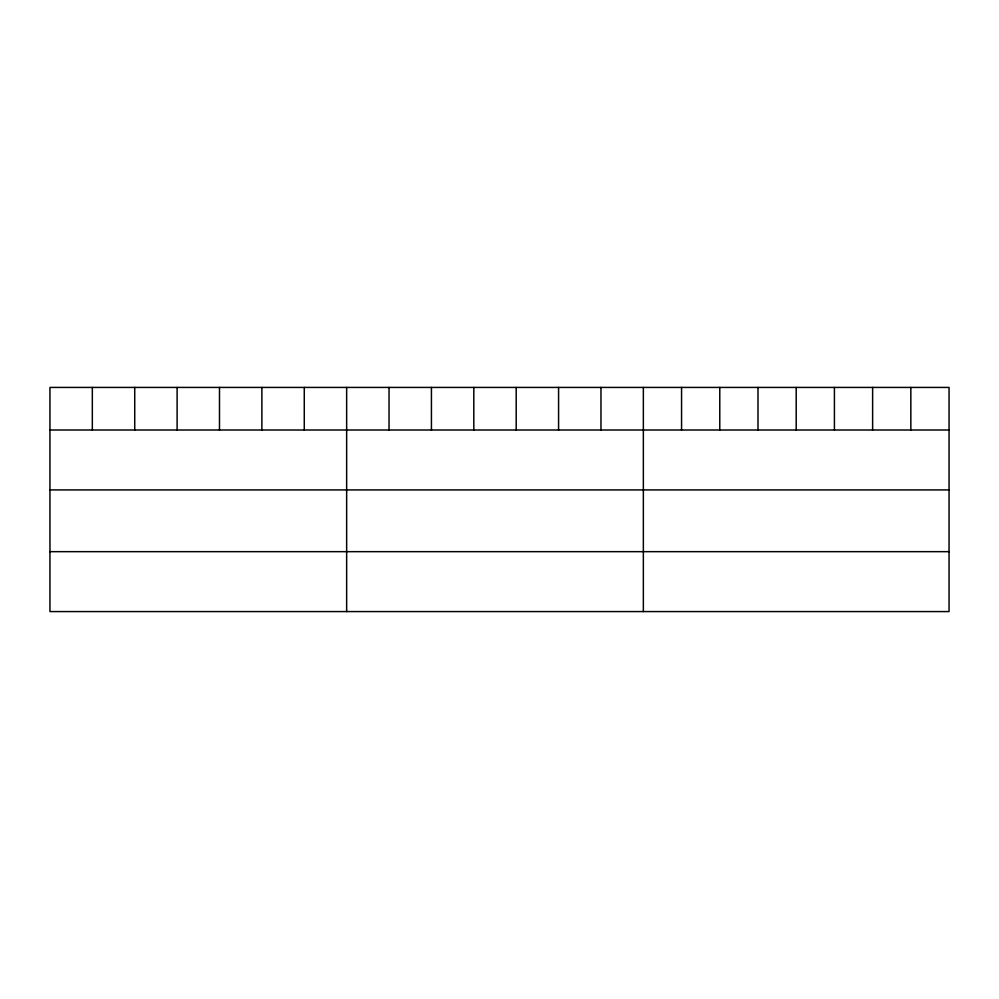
<?xml version="1.0" encoding="UTF-8"?>
<svg xmlns="http://www.w3.org/2000/svg" width="999" height="999" viewBox="0 0 999 999"><rect width="100%" height="100%" fill="white"/><g stroke="black" fill="none" stroke-linecap="round" stroke-linejoin="round"><path stroke-width="1.5" d="M949.05 430.007L949.05 611.575L49.95 611.575L49.95 387.425L949.05 387.425L949.05 430.007L49.95 430.007M49.95 489.922L949.05 489.922M49.95 551.66L949.05 551.66M910.838 387.425L910.838 430.007M872.626 387.425L872.626 430.007M834.415 387.425L834.415 430.007M796.203 387.425L796.203 430.007M757.991 387.425L757.991 430.007M719.779 387.425L719.779 430.007M681.568 387.425L681.568 430.007M643.356 387.425L643.356 611.575M600.973 387.425L600.973 430.007M558.578 387.425L558.578 430.007M516.196 387.425L516.196 430.007M473.813 387.425L473.813 430.007M431.431 387.425L431.431 430.007M389.036 387.425L389.036 430.007M346.653 387.425L346.653 611.575M304.27 387.425L304.27 430.007M261.875 387.425L261.875 430.007M219.493 387.425L219.493 430.007M177.11 387.425L177.11 430.007M134.728 387.425L134.728 430.007M92.333 387.425L92.333 430.007"/></g></svg>
